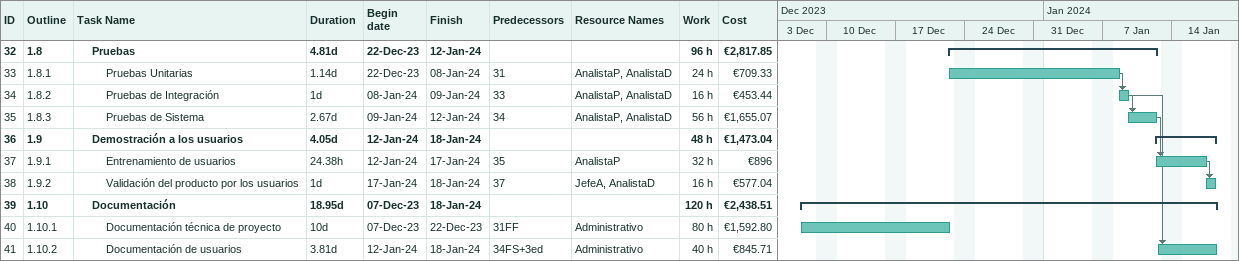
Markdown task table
| ID | WBS | Task | Duration | Start | Finish | Predecessors | Resources | Work (h) | Cost (€) |
|---|---|---|---|---|---|---|---|---|---|
| 32 | 1.8 | **Pruebas** | 4.81d | 2023-12-22 | 2024-01-12 |  |  | 96 | 2817.85 |
| 33 | 1.8.1 | Pruebas Unitarias | 1.14d | 2023-12-22 | 2024-01-08 | 31 | AnalistaP, AnalistaD | 24 | 709.33 |
| 34 | 1.8.2 | Pruebas de Integración | 1d | 2024-01-08 | 2024-01-09 | 33 | AnalistaP, AnalistaD | 16 | 453.44 |
| 35 | 1.8.3 | Pruebas de Sistema | 2.67d | 2024-01-09 | 2024-01-12 | 34 | AnalistaP, AnalistaD | 56 | 1655.07 |
| 36 | 1.9 | **Demostración a los usuarios** | 4.05d | 2024-01-12 | 2024-01-18 |  |  | 48 | 1473.04 |
| 37 | 1.9.1 | Entrenamiento de usuarios | 24.38h | 2024-01-12 | 2024-01-17 | 35 | AnalistaP | 32 | 896 |
| 38 | 1.9.2 | Validación del producto por los usuarios | 1d | 2024-01-17 | 2024-01-18 | 37 | JefeA, AnalistaD | 16 | 577.04 |
| 39 | 1.10 | **Documentación** | 18.95d | 2023-12-07 | 2024-01-18 |  |  | 120 | 2438.51 |
| 40 | 1.10.1 | Documentación técnica de proyecto | 10d | 2023-12-07 | 2023-12-22 | 31FF | Administrativo | 80 | 1592.80 |
| 41 | 1.10.2 | Documentación de usuarios | 3.81d | 2024-01-12 | 2024-01-18 | 34FS+3ed | Administrativo | 40 | 845.71 |
